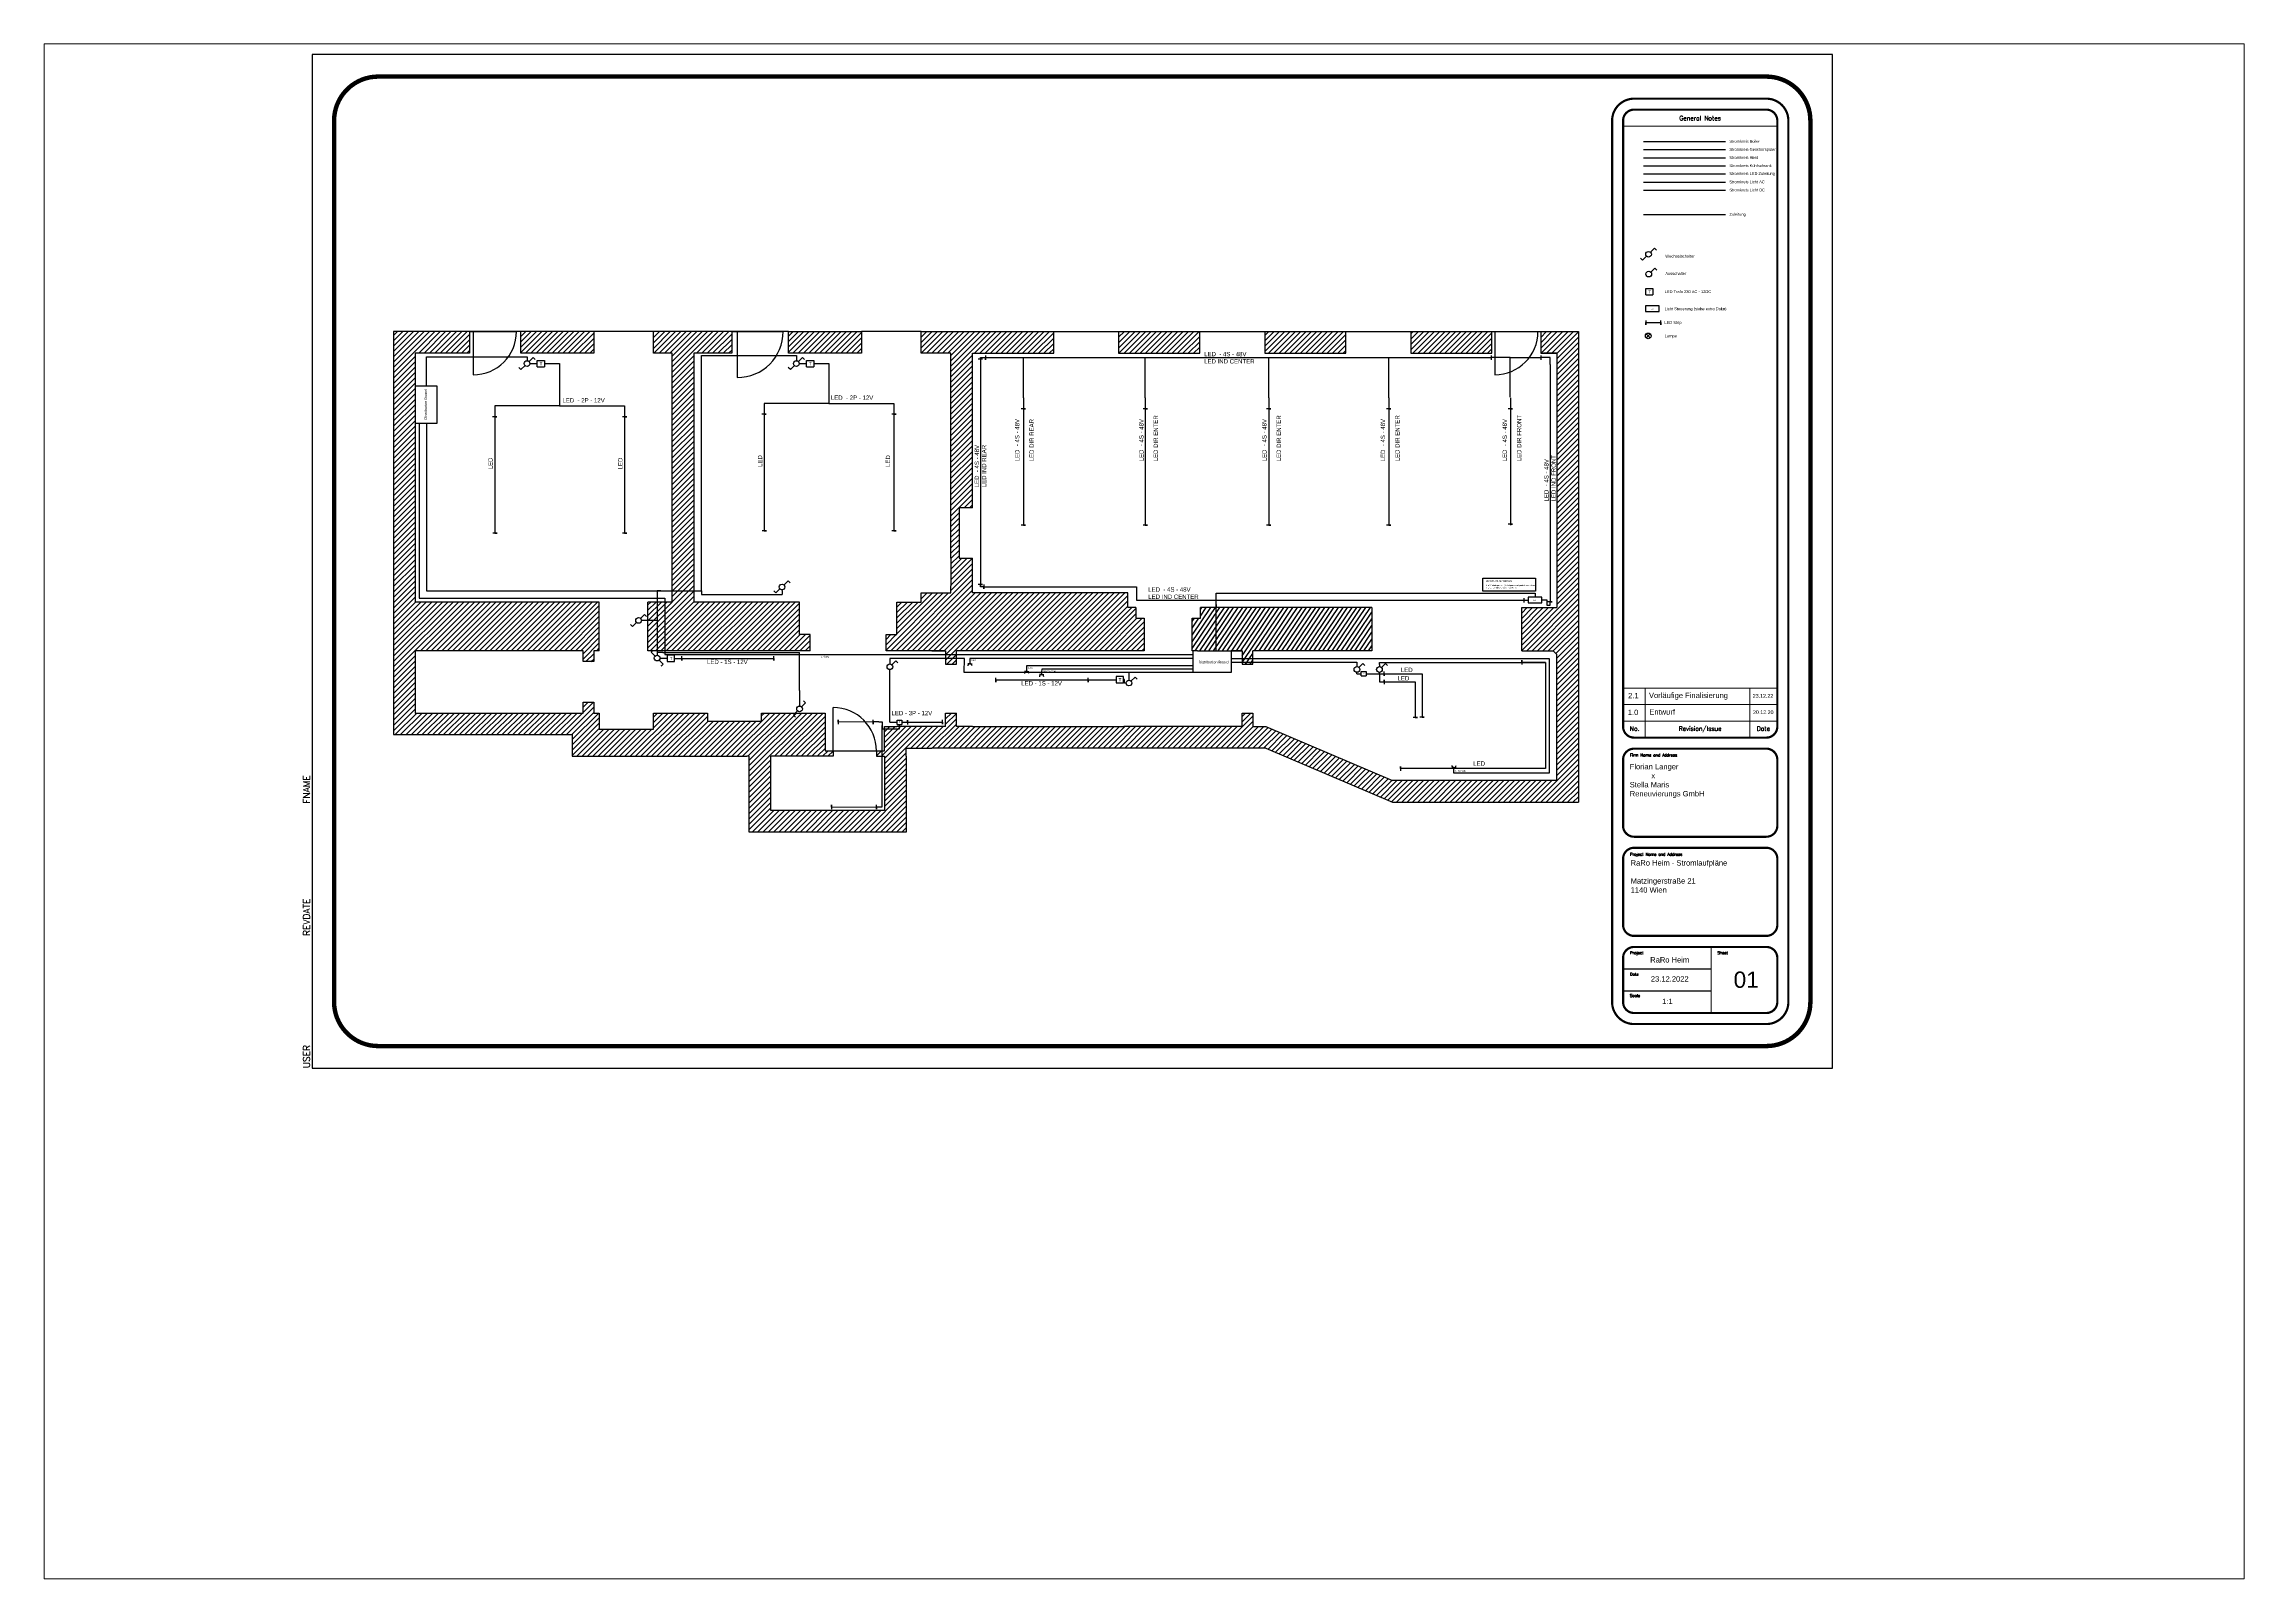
# Paper-space layout 'Layout2' of a CAD drawing. Header units: millimetres. Extents: x -15 to 270, y -3 to 196.
# The model-space entities are those that its viewports show. They can reach past a viewport. Long polylines and large blocks are cut down to what shows.
import ezdxf
from ezdxf.enums import TextEntityAlignment as Align

# ---------------------------------------------------------------- set-up
doc = ezdxf.new("R2010")
doc.units = ezdxf.units.MM
for name, color, linetype in [('Boiler', 130, 'Continuous'), ('Geschirrspüler', 60, 'Continuous'), ('Herd', 210, 'Continuous'), ('Kühlschrank', 150, 'Continuous'), ('Led Hauptraum', 8, 'Continuous'), ('Licht', 94, 'Continuous'), ('Licht geschalten', 106, 'Continuous'), ('Zuleitung', 30, 'Continuous')]:
    doc.layers.add(name, color=color, linetype=linetype)
doc.styles.add('Roman', font='romans')
doc.styles.get("Standard").update_dxf_attribs({"font": 'arial.ttf'})
pattern_1 = [(45, (1238.243, 1703.129), (-4.93914, 4.93914), [])]

msp = doc.modelspace()

# ---------------------------------------------------------------- hatches: boundary and pattern name
at = {"transparency": 33554687}
h = msp.add_hatch(dxfattribs=at)
h.set_pattern_fill('ANSI31', color=256, scale=2.2)
h.set_pattern_definition(pattern_1)
h.paths.add_polyline_path([(286.1, 2328.3), (286.1, 1910.3), (286.1, 1880.3), (286.1, 1870.3), (616.1, 1870.3), (616.1, 1830.3), (938.6, 1830.3), (943.4, 1830.3), (943.4, 1690.3), (1233.4, 1690.3), (1233.4, 1830.3), (1233.4, 1845.3), (1281.1, 1845.3), (1898.1, 1845.3), (2132.1, 1745.3), (2476.1, 1745.3), (2476.1, 2615.3), (2406.1, 2615.3), (2406.1, 2575.3), (2436.1, 2575.3), (2436.1, 2105.3), (2371.1, 2105.3), (2371.1, 2025.3), (2429.1, 2025.3), (2436.1, 2018.3), (2436.1, 1785.3), (2359.1, 1785.3), (2132.1, 1785.3), (1898.1, 1885.3), (1874.1, 1885.3), (1874.1, 1910.3), (1854.1, 1910.3), (1854.1, 1885.3), (1635.4, 1885.3), (1356.1, 1885.3), (1326.1, 1885.3), (1326.1, 1910.3), (1306.1, 1910.3), (1306.1, 1885.3), (1216.1, 1885.3), (1193.4, 1885.3), (1193.4, 1840.3), (1178.4, 1840.3), (1178.4, 1830.3), (1193.4, 1830.3), (1193.4, 1730.3), (983.4, 1730.3), (983.4, 1830.3), (1098.4, 1830.3), (1098.4, 1840.3), (1083.4, 1840.3), (1083.4, 1845.3), (1083.4, 1885.3), (1083.4, 1910.3), (1006.1, 1910.3), (966.1, 1910.3), (966.1, 1895.3), (866.1, 1895.3), (866.1, 1910.3), (766.1, 1910.3), (766.1, 1880.3), (666.1, 1880.3), (666.1, 1910.3), (656.1, 1910.3), (656.1, 1930.3), (636.1, 1930.3), (636.1, 1910.3), (336.1, 1910.3), (326.1, 1910.3), (326.1, 2025.3), (336.1, 2025.3), (636.1, 2025.3), (636.1, 2005.3), (656.1, 2005.3), (656.1, 2025.3), (666.1, 2025.3), (666.1, 2115.3), (326.1, 2115.3), (326.1, 2575.3), (426.1, 2575.3), (426.1, 2615.3), (286.1, 2615.3)])
h = msp.add_hatch(dxfattribs=at)
h.set_pattern_fill('ANSI31', color=256, scale=2.2)
h.set_pattern_definition(pattern_1)
h.paths.add_polyline_path([(1036.1, 2115.3), (841.1, 2115.3), (841.1, 2575.3), (911.1, 2575.3), (911.1, 2615.3), (766.1, 2615.3), (766.1, 2575.3), (801.1, 2575.3), (801.1, 2115.3), (756.1, 2115.3), (756.1, 2110.3), (756.1, 2025.3), (1056.1, 2025.3), (1056.1, 2055.3), (1036.1, 2055.3)])
h.paths.add_polyline_path([(1151.1, 2615.3), (1016.1, 2615.3), (1016.1, 2575.3), (1151.1, 2575.3)])
h.paths.add_polyline_path([(656.1, 2615.3), (521.1, 2615.3), (521.1, 2575.3), (656.1, 2575.3)])
h.paths.add_polyline_path([(1898.1, 1885.3), (1874.1, 1885.3), (1874.1, 1910.3), (1854.1, 1910.3), (1854.1, 1885.3), (1635.4, 1885.3), (1356.1, 1885.3), (1326.1, 1885.3), (1326.1, 1910.3), (1306.1, 1910.3), (1306.1, 1885.3), (1216.1, 1885.3), (1216.1, 1845.3), (1281.1, 1845.3), (1898.1, 1845.3), (2132.1, 1745.3), (2476.1, 1745.3), (2476.1, 2615.3), (2406.1, 2615.3), (2406.1, 2575.3), (2436.1, 2575.3), (2436.1, 2105.3), (2371.1, 2105.3), (2371.1, 2025.3), (2429.1, 2025.3), (2436.1, 2018.3), (2436.1, 1785.3), (2359.1, 1785.3), (2132.1, 1785.3)])
h = msp.add_hatch(dxfattribs=at)
h.set_pattern_fill('ANSI31', color=256, scale=2.2)
h.set_pattern_definition(pattern_1)
h.paths.add_polyline_path([(1356.1, 2132.3), (1356.1, 2196.3), (1331.1, 2196.3), (1331.1, 2289.3), (1356.1, 2289.3), (1356.1, 2575.3), (1506.1, 2575.3), (1506.1, 2615.3), (1261.1, 2615.3), (1261.1, 2575.3), (1316.1, 2575.3), (1316.1, 2196.3), (1316.1, 2145.3), (1316.1, 2132.3), (1261.1, 2132.3), (1261.1, 2115.3), (1216.1, 2115.3), (1216.1, 2055.3), (1196.1, 2055.3), (1196.1, 2025.3), (1306.1, 2025.3), (1306.1, 2000.3), (1326.1, 2000.3), (1326.1, 2025.3), (1356.1, 2025.3), (1673.1, 2025.3), (1673.1, 2085.3), (1658.1, 2085.3), (1658.1, 2105.3), (1643.1, 2105.3), (1643.1, 2132.3), (1623.1, 2132.3)])
h = msp.add_hatch(dxfattribs=at)
h.set_pattern_fill('ANSI31', color=256, scale=2.2)
h.set_pattern_definition([(45, (1238.243, 1703.129), (-4.93914, 4.93914), [])])
h.paths.add_polyline_path([(1626.1, 2615.3), (1626.1, 2575.3), (1776.1, 2575.3), (1776.1, 2615.3)])
h = msp.add_hatch(dxfattribs=at)
h.set_pattern_fill('ANSI31', color=256, scale=2.2)
h.set_pattern_definition(pattern_1)
h.paths.add_polyline_path([(1896.1, 2615.3), (1896.1, 2575.3), (2046.1, 2575.3), (2046.1, 2615.3)])
h.paths.add_polyline_path([(2316.1, 2575.3), (2316.1, 2615.3), (2166.1, 2615.3), (2166.1, 2575.3)])
h = msp.add_hatch(dxfattribs=at)
h.set_pattern_fill('ANSI31', color=256, scale=2.2, angle=11)
h.set_pattern_definition([(56, (1336.045, 2122.208), (-5.79083, 3.90596), [])])
h.paths.add_polyline_path([(2094.1, 2025.3), (2094.1, 2105.3), (1777.1, 2105.3), (1777.1, 2085.3), (1762.1, 2085.3), (1762.1, 2025.3), (1772.1, 2025.3), (1854.1, 2025.3), (1854.1, 2000.3), (1874.1, 2000.3), (1874.1, 2025.3)])

# ---------------------------------------------------------------- linework, layer by layer
for p, q in [((2945.3, 3127.3), (135.3, 3127.3)), ((135.3, 3127.3), (135.3, 1253.9)), ((2945.3, 1253.9), (2945.3, 3127.3)), ((426.1, 2615.3), (286.1, 2615.3)), ((286.1, 2615.3), (286.1, 2328.3)), ((521.1, 2615.3), (426.1, 2615.3)), ((426.1, 2615.3), (426.1, 2575.3)), ((426.1, 2615.3), (433.1, 2615.3)), ((433.1, 2615.3), (433.1, 2535.3)), ((433.1, 2615.3), (513.1, 2615.3)), ((521.1, 2575.3), (521.1, 2615.3)), ((656.1, 2615.3), (521.1, 2615.3)), ((766.1, 2615.3), (656.1, 2615.3)), ((656.1, 2615.3), (656.1, 2575.3)), ((766.1, 2575.3), (766.1, 2615.3)), ((911.1, 2615.3), (766.1, 2615.3)), ((1016.1, 2615.3), (911.1, 2615.3)), ((911.1, 2615.3), (911.1, 2575.3)), ((911.1, 2615.3), (921.1, 2615.3)), ((921.1, 2615.3), (921.1, 2530.3)), ((921.1, 2615.3), (1006.1, 2615.3)), ((1016.1, 2575.3), (1016.1, 2615.3)), ((1016.1, 2615.3), (1151.1, 2615.3)), ((1261.1, 2615.3), (1151.1, 2615.3)), ((1151.1, 2615.3), (1151.1, 2575.3)), ((1261.1, 2615.3), (1506.1, 2615.3)), ((1261.1, 2575.3), (1261.1, 2615.3)), ((1506.1, 2575.3), (1506.1, 2615.3)), ((1506.1, 2615.3), (1626.1, 2615.3)), ((1626.1, 2615.3), (1626.1, 2575.3)), ((1626.1, 2615.3), (1776.1, 2615.3)), ((1776.1, 2575.3), (1776.1, 2615.3)), ((1776.1, 2615.3), (1896.1, 2615.3)), ((1896.1, 2615.3), (1896.1, 2575.3)), ((1896.1, 2615.3), (2046.1, 2615.3)), ((2046.1, 2575.3), (2046.1, 2615.3)), ((2046.1, 2615.3), (2166.1, 2615.3)), ((2166.1, 2615.3), (2166.1, 2575.3)), ((2166.1, 2615.3), (2316.1, 2615.3)), ((2316.1, 2575.3), (2316.1, 2615.3)), ((2316.1, 2615.3), (2406.1, 2615.3)), ((2316.1, 2615.3), (2321.1, 2615.3)), ((2321.1, 2615.3), (2321.1, 2535.3)), ((2321.1, 2615.3), (2401.1, 2615.3)), ((2406.1, 2615.3), (2406.1, 2575.3)), ((2406.1, 2615.3), (2476.1, 2615.3)), ((2476.1, 2615.3), (2476.1, 1745.3)), ((426.1, 2575.3), (326.1, 2575.3)), ((326.1, 2575.3), (326.1, 2115.3)), ((326.1, 2575.3), (326.1, 2515.3)), ((656.1, 2575.3), (521.1, 2575.3)), ((801.1, 2575.3), (766.1, 2575.3)), ((801.1, 2115.3), (801.1, 2575.3)), ((911.1, 2575.3), (841.1, 2575.3)), ((841.1, 2575.3), (841.1, 2115.3)), ((1151.1, 2575.3), (1016.1, 2575.3)), ((1316.1, 2575.3), (1261.1, 2575.3)), ((1316.1, 2196.3), (1316.1, 2575.3)), ((1356.1, 2289.3), (1356.1, 2575.3)), ((1356.1, 2575.3), (1506.1, 2575.3)), ((1626.1, 2575.3), (1776.1, 2575.3)), ((1896.1, 2575.3), (2046.1, 2575.3)), ((2166.1, 2575.3), (2316.1, 2575.3)), ((2406.1, 2575.3), (2436.1, 2575.3)), ((2436.1, 2575.3), (2411.1, 2575.3)), ((2436.1, 2575.3), (2436.1, 2105.3)), ((326.1, 2515.3), (366.1, 2515.3)), ((366.1, 2515.3), (366.1, 2445.3)), ((366.1, 2445.3), (326.1, 2445.3)), ((286.1, 2328.3), (286.1, 1910.3)), ((1356.1, 2289.3), (1331.1, 2289.3)), ((1331.1, 2289.3), (1331.1, 2196.3)), ((1316.1, 2196.3), (1316.1, 2145.3)), ((1331.1, 2196.3), (1356.1, 2196.3)), ((1356.1, 2132.3), (1356.1, 2196.3)), ((666.1, 2115.3), (326.1, 2115.3)), ((666.1, 2025.3), (666.1, 2115.3)), ((756.1, 2110.3), (756.1, 2115.3)), ((801.1, 2115.3), (756.1, 2115.3)), ((1036.1, 2115.3), (841.1, 2115.3)), ((1036.1, 2055.3), (1036.1, 2115.3)), ((1216.1, 2055.3), (1216.1, 2115.3)), ((1216.1, 2115.3), (1261.1, 2115.3)), ((1261.1, 2115.3), (1261.1, 2132.3)), ((1261.1, 2132.3), (1316.1, 2132.3)), ((1316.1, 2132.3), (1316.1, 2145.3)), ((1623.1, 2132.3), (1356.1, 2132.3)), ((1643.1, 2132.3), (1623.1, 2132.3)), ((1643.1, 2105.3), (1643.1, 2132.3)), ((756.1, 2025.3), (756.1, 2110.3)), ((1658.1, 2105.3), (1643.1, 2105.3)), ((1658.1, 2105.3), (1658.1, 2085.3)), ((1658.1, 2085.3), (1673.1, 2085.3)), ((1673.1, 2085.3), (1673.1, 2025.3)), ((1762.1, 2025.3), (1762.1, 2085.3)), ((1762.1, 2085.3), (1777.1, 2085.3)), ((2094.1, 2105.3), (1777.1, 2105.3)), ((1777.1, 2085.3), (1777.1, 2105.3)), ((2094.1, 2105.3), (2094.1, 2025.3)), ((2371.1, 2025.3), (2371.1, 2105.3)), ((2371.1, 2105.3), (2436.1, 2105.3)), ((1056.1, 2055.3), (1036.1, 2055.3)), ((1056.1, 2025.3), (1056.1, 2055.3)), ((1196.1, 2025.3), (1196.1, 2055.3)), ((1196.1, 2055.3), (1216.1, 2055.3)), ((336.1, 2025.3), (326.1, 2025.3)), ((326.1, 2025.3), (326.1, 1910.3)), ((636.1, 2025.3), (336.1, 2025.3)), ((636.1, 2005.3), (636.1, 2025.3)), ((656.1, 2005.3), (636.1, 2005.3)), ((666.1, 2025.3), (656.1, 2025.3)), ((656.1, 2025.3), (656.1, 2005.3)), ((1056.1, 2025.3), (756.1, 2025.3)), ((1306.1, 2025.3), (1196.1, 2025.3)), ((1281.1, 2025.3), (1306.1, 2025.3)), ((1306.1, 2025.3), (1306.1, 2000.3)), ((1306.1, 2000.3), (1326.1, 2000.3)), ((1356.1, 2025.3), (1326.1, 2025.3)), ((1326.1, 2000.3), (1326.1, 2025.3)), ((1673.1, 2025.3), (1356.1, 2025.3)), ((1772.1, 2025.3), (1762.1, 2025.3)), ((1764.1, 1985.3), (1764.1, 2025.3)), ((1772.1, 2025.3), (1854.1, 2025.3)), ((1854.1, 2025.3), (1834.1, 2025.3)), ((1834.1, 2025.3), (1834.1, 1985.3)), ((1854.1, 2025.3), (1854.1, 2000.3)), ((1854.1, 2000.3), (1874.1, 2000.3)), ((2094.1, 2025.3), (1874.1, 2025.3)), ((1874.1, 2000.3), (1874.1, 2025.3)), ((2371.1, 2025.3), (2429.1, 2025.3)), ((2436.1, 2018.3), (2429.1, 2025.3)), ((2436.1, 1785.3), (2436.1, 2018.3)), ((1834.1, 1985.3), (1764.1, 1985.3)), ((636.1, 1910.3), (636.1, 1930.3)), ((636.1, 1930.3), (656.1, 1930.3)), ((656.1, 1930.3), (656.1, 1910.3)), ((1098.4, 1840.3), (1098.4, 1920.3)), ((286.1, 1910.3), (286.1, 1880.3)), ((286.1, 1880.3), (286.1, 1870.3)), ((326.1, 1910.3), (336.1, 1910.3)), ((336.1, 1910.3), (636.1, 1910.3)), ((656.1, 1910.3), (666.1, 1910.3)), ((666.1, 1910.3), (666.1, 1880.3)), ((666.1, 1880.3), (766.1, 1880.3)), ((766.1, 1910.3), (866.1, 1910.3)), ((766.1, 1880.3), (766.1, 1910.3)), ((866.1, 1910.3), (866.1, 1895.3)), ((866.1, 1895.3), (966.1, 1895.3)), ((966.1, 1895.3), (966.1, 1910.3)), ((966.1, 1910.3), (1006.1, 1910.3)), ((1006.1, 1910.3), (1083.4, 1910.3)), ((1083.4, 1910.3), (1083.4, 1885.3)), ((1083.4, 1885.3), (1083.4, 1845.3)), ((1193.4, 1840.3), (1193.4, 1885.3)), ((1193.4, 1885.3), (1216.1, 1885.3)), ((1306.1, 1885.3), (1216.1, 1885.3)), ((1306.1, 1885.3), (1281.1, 1885.3)), ((1306.1, 1885.3), (1306.1, 1910.3)), ((1306.1, 1910.3), (1326.1, 1910.3)), ((1326.1, 1885.3), (1326.1, 1910.3)), ((1356.1, 1885.3), (1326.1, 1885.3)), ((1356.1, 1885.3), (1635.4, 1885.3)), ((1854.1, 1885.3), (1635.4, 1885.3)), ((1854.1, 1885.3), (1854.1, 1910.3)), ((1854.1, 1910.3), (1874.1, 1910.3)), ((1874.1, 1910.3), (1874.1, 1885.3)), ((1874.1, 1885.3), (1898.1, 1885.3)), ((1898.1, 1885.3), (2132.1, 1785.3)), ((286.1, 1870.3), (616.1, 1870.3)), ((616.1, 1870.3), (616.1, 1830.3)), ((616.1, 1830.3), (938.6, 1830.3)), ((943.4, 1830.3), (938.6, 1830.3)), ((943.4, 1690.3), (943.4, 1830.3)), ((983.4, 1730.3), (983.4, 1830.3)), ((1098.4, 1830.3), (983.4, 1830.3)), ((1083.4, 1845.3), (1083.4, 1840.3)), ((1083.4, 1840.3), (1098.4, 1840.3)), ((1098.4, 1840.3), (1098.4, 1830.3)), ((1098.4, 1840.3), (1178.4, 1840.3)), ((1178.4, 1840.3), (1193.4, 1840.3)), ((1178.4, 1840.3), (1178.4, 1830.3)), ((1178.4, 1830.3), (1193.4, 1830.3)), ((1193.4, 1830.3), (1193.4, 1730.3)), ((1233.4, 1830.3), (1233.4, 1845.3)), ((1233.4, 1845.3), (1281.1, 1845.3)), ((1233.4, 1830.3), (1233.4, 1690.3)), ((1898.1, 1845.3), (1281.1, 1845.3)), ((1898.1, 1845.3), (2132.1, 1745.3)), ((2359.1, 1785.3), (2132.1, 1785.3)), ((2436.1, 1785.3), (2359.1, 1785.3)), ((1193.4, 1730.3), (983.4, 1730.3)), ((2132.1, 1745.3), (2476.1, 1745.3)), ((1233.4, 1690.3), (943.4, 1690.3)), ((135.3, 1253.9), (2945.3, 1253.9))]:
    msp.add_line(p, q)
for points, const_width in [([(257.5, 1294.7), (2823.2, 1294.7, 0.414214), (2904.6, 1376.1), (2904.6, 3005.1, 0.414214), (2823.2, 3086.6), (257.5, 3086.6, 0.414214), (176, 3005.1), (176, 1376.1, 0.414214)], 8.14), ([(2578.8, 1335.4), (2823.2, 1335.4, 0.414214), (2863.9, 1376.1), (2863.9, 3005.1, 0.414214), (2823.2, 3045.8), (2578.8, 3045.8, 0.414214), (2538.1, 3005.1), (2538.1, 1376.1, 0.414214)], 4.07), ([(2578.8, 1864.8), (2823.2, 1864.8, 0.414214), (2843.5, 1885.2), (2843.5, 3005.1, 0.414214), (2823.2, 3025.5), (2578.8, 3025.5, 0.414214), (2558.4, 3005.1), (2558.4, 1885.2, 0.414214)], 4.07), ([(2578.8, 1681.6), (2823.2, 1681.6, 0.414214), (2843.5, 1701.9), (2843.5, 1824.1, 0.414214), (2823.2, 1844.4), (2578.8, 1844.4, 0.414214), (2558.4, 1824.1), (2558.4, 1701.9, 0.414214)], 4.07), ([(2578.8, 1498.3), (2823.2, 1498.3, 0.414214), (2843.5, 1518.7), (2843.5, 1640.8, 0.414214), (2823.2, 1661.2), (2578.8, 1661.2, 0.414214), (2558.4, 1640.8), (2558.4, 1518.7, 0.414214)], 4.07), ([(2578.8, 1355.8), (2823.2, 1355.8, 0.414214), (2843.5, 1376.1), (2843.5, 1457.6, 0.414214), (2823.2, 1477.9), (2578.8, 1477.9, 0.414214), (2558.4, 1457.6), (2558.4, 1376.1, 0.414214)], 4.07)]:
    msp.add_lwpolyline(points, format="xyb", close=True, dxfattribs=dict(const_width=const_width))
at = {"const_width": 2.04}
for points in [[(2558.4, 2994.9), (2843.5, 2994.9)], [(2558.4, 1956.4), (2843.5, 1956.4)], [(2599.2, 1864.8), (2599.2, 1956.4)], [(2792.6, 1864.8), (2792.6, 1956.4)], [(2558.4, 1925.9), (2843.5, 1925.9)], [(2558.4, 1895.4), (2843.5, 1895.4)], [(2721.3, 1355.8), (2721.3, 1477.9)], [(2558.4, 1437.2), (2721.3, 1437.2)], [(2558.4, 1396.5), (2721.3, 1396.5)]]:
    msp.add_lwpolyline(points, dxfattribs=at)
for centre, radius, start, end in [((433.1, 2615.3), 80, 270, 0), ((921.1, 2615.3), 85, 270, 0), ((2321.1, 2615.3), 80, 270, 0), ((1098.4, 1840.3), 80, 0, 90)]:
    msp.add_arc(centre, radius, start, end)
at = {"layer": 'Boiler'}
for p, q in [((2596.3, 2966.6), (2747.5, 2966.6)), ((1764.1, 1997.3), (1455.9, 1997.3)), ((1455.9, 1997.3), (1455.9, 1992.3)), ((1455.9, 1987.3), (1451.9, 1987.3)), ((1455.9, 1992.3), (1455.9, 1987.3)), ((1455.9, 1987.3), (1459.9, 1987.3))]:
    msp.add_line(p, q, dxfattribs=at)
msp.add_arc((1455.9, 1983.3), 4, 0, 180, dxfattribs=at)
at = {"layer": 'Geschirrspüler'}
for p, q in [((2596.3, 2951.6), (2747.5, 2951.6)), ((1483.7, 1981.3), (1479.7, 1981.3)), ((1483.8, 1991.3), (1483.7, 1986.3)), ((1483.7, 1986.3), (1483.7, 1981.3)), ((1483.7, 1981.3), (1487.7, 1981.3)), ((1764.1, 1991.3), (1483.8, 1991.3))]:
    msp.add_line(p, q, dxfattribs=at)
msp.add_arc((1483.7, 1977.3), 4, 0, 180, dxfattribs=at)
at = {"layer": 'Herd'}
for p, q in [((2596.3, 2936.6), (2747.5, 2936.6)), ((1351.3, 2001.3), (1347.3, 2001.3)), ((1764.1, 2011.3), (1351.3, 2011.3)), ((1351.3, 2011.3), (1351.3, 2006.3)), ((1351.3, 2006.3), (1351.3, 2001.3)), ((1351.3, 2001.3), (1355.3, 2001.3))]:
    msp.add_line(p, q, dxfattribs=at)
msp.add_arc((1351.3, 1997.3), 4, 0, 180, dxfattribs=at)
at = {"layer": 'Kühlschrank'}
for p, q in [((2596.3, 2921.6), (2747.5, 2921.6)), ((1834.1, 2011.3), (2422.1, 2011.3)), ((2422.1, 2011.3), (2422.1, 1799.3)), ((2245.7, 1809.3), (2241.7, 1809.3)), ((2245.7, 1804.3), (2245.7, 1809.3)), ((2245.7, 1809.3), (2249.7, 1809.3)), ((2245.7, 1799.3), (2245.7, 1804.3)), ((2422.1, 1799.3), (2245.7, 1799.3))]:
    msp.add_line(p, q, dxfattribs=at)
msp.add_arc((2245.7, 1813.3), 4, 180, 0, dxfattribs=at)
at = {"layer": 'Led Hauptraum'}
for p, q in [((2596.3, 2907.1), (2747.5, 2907.1)), ((1370.7, 2565), (1370.7, 2567.1)), ((1370.7, 2567.1), (1380, 2567.1)), ((1675.2, 2492.8), (1675.2, 2567.1)), ((1903.6, 2492.8), (1903.6, 2567.1)), ((2125.2, 2492.8), (2125.2, 2567.1)), ((2350, 2494.3), (2350, 2567.1)), ((2350, 2567.1), (2407.1, 2567.1)), ((2375.8, 2118.7), (2383.1, 2118.7))]:
    msp.add_line(p, q, dxfattribs=at)
for points in [[(1450.2, 2492.8), (1450.2, 2567.1)], [(2350, 2567.1), (2315.5, 2567.1)], [(1377.1, 2143.6), (1370.7, 2143.6), (1370.7, 2148)], [(2408.1, 2119.2), (2417.4, 2119.2), (2417.4, 2109.7), (2423.5, 2109.7), (2423.5, 2115.7)]]:
    msp.add_lwpolyline(points, dxfattribs=at)
msp.add_lwpolyline([(2298.9, 2159.8), (2396.7, 2159.8), (2396.7, 2135.7), (2298.9, 2135.7)], close=True, dxfattribs=at)
at = {"layer": 'Licht'}
for p, q in [((2596.3, 2891.6), (2747.5, 2891.6)), ((2609.2, 2761.8), (2616.6, 2769.3)), ((2616.6, 2769.3), (2620.3, 2765.6)), ((2594.3, 2747), (2590.6, 2750.7)), ((2601.8, 2754.4), (2594.3, 2747)), ((2609.5, 2725.3), (2617, 2732.7)), ((2617, 2732.7), (2620.7, 2729)), ((2604.8, 2607.3), (2601, 2611)), ((347.1, 2515.3), (347.1, 2568.3)), ((347.1, 2568.3), (347.1, 2568.3)), ((347.1, 2568.3), (514.1, 2568.3)), ((514.1, 2568.3), (521.1, 2568.3)), ((521.1, 2568.3), (532.6, 2568.3)), ((532.6, 2568.3), (532.6, 2561.3)), ((536.3, 2559.8), (543.7, 2567.2)), ((543.7, 2567.2), (547.4, 2563.5)), ((855.1, 2568.3), (855.1, 2570.8)), ((855.1, 2570.8), (1023.1, 2570.8)), ((855.1, 2136.3), (855.1, 2568.3)), ((1023.1, 2570.8), (1030.4, 2570.8)), ((1030.4, 2570.8), (1030.4, 2565.8)), ((1030.4, 2568.3), (1030.4, 2561.3)), ((1034.1, 2559.8), (1041.5, 2567.2)), ((1041.5, 2567.2), (1045.2, 2563.5)), ((521.4, 2544.9), (517.7, 2548.6)), ((528.9, 2552.4), (521.4, 2544.9)), ((537.8, 2556.1), (551.3, 2556.1)), ((1019.3, 2544.9), (1015.5, 2548.6)), ((1026.7, 2552.4), (1019.3, 2544.9)), ((1035.6, 2556.1), (1049.1, 2556.1)), ((347.1, 2445.3), (347.1, 2136.3)), ((347.1, 2136.3), (855.1, 2136.3)), ((756.1, 2136.3), (763.1, 2136.3)), ((780.1, 2136.3), (773.1, 2136.3)), ((773.1, 2136.3), (773.1, 2081.3)), ((855.1, 2136.3), (855.1, 2129.3)), ((855.1, 2129.3), (1003.9, 2129.3)), ((992.7, 2132.1), (989, 2135.8)), ((1000.1, 2139.5), (992.7, 2132.1)), ((1003.9, 2136.5), (1003.9, 2138)), ((1003.9, 2136.5), (1003.9, 2129.3)), ((1007.6, 2146.9), (1015, 2154.3)), ((1015, 2154.3), (1018.7, 2150.6)), ((1806.1, 2105.3), (1806.2, 2131.7)), ((727.7, 2070.2), (724, 2073.9)), ((735.1, 2077.6), (727.7, 2070.2)), ((742.5, 2085), (750, 2092.5)), ((748.4, 2081.3), (744.1, 2081.3)), ((773.1, 2081.3), (748.4, 2081.3)), ((750, 2092.5), (753.7, 2088.7)), ((773.1, 2081.3), (773.1, 2017.1)), ((1806.1, 2025.3), (1806.1, 2111.1)), ((1806.1, 2111.1), (1806.1, 2105.3)), ((773.1, 2046.1), (773.1, 2021.4)), ((762, 2023), (765.7, 2026.7)), ((769.4, 2015.5), (762, 2023)), ((773.1, 2021.4), (773.1, 2017.1)), ((776.8, 2008.1), (784.3, 2000.7)), ((784.3, 2000.7), (780.5, 1997)), ((1340.9, 2011.3), (1203.2, 2011.3)), ((1203.2, 2011.3), (1203.2, 2000.9)), ((1206.9, 1999.4), (1214.4, 2006.8)), ((1214.4, 2006.8), (1218.1, 2003.1)), ((1340.7, 1985.2), (1340.9, 2011.3)), ((1799.1, 2025.3), (1806.1, 2025.3)), ((1834.1, 2004.3), (2066.5, 2004.3)), ((2066.5, 2004.3), (2066.5, 1996.1)), ((2070.2, 1994.6), (2077.6, 2002)), ((2077.6, 2002), (2081.4, 1998.3)), ((1036.3, 1952.1), (1036.3, 1927.4)), ((1203.2, 1893.3), (1203.2, 1990.4)), ((1351.3, 1985.2), (1340.7, 1985.2)), ((1645.2, 1985.2), (1351.3, 1985.2)), ((1674.2, 1985.2), (1645.2, 1985.2)), ((1645.2, 1985.2), (1645.2, 1985.2)), ((1645.2, 1985.2), (1645.2, 1975)), ((1645.2, 1975), (1645.2, 1970.9)), ((1648.9, 1969.4), (1656.4, 1976.8)), ((1656.4, 1976.8), (1660.1, 1973.1)), ((1764.1, 1985.3), (1674.2, 1985.2)), ((2066.5, 1982.7), (2066.5, 1985.6)), ((2066.5, 1982.7), (2074.6, 1982.7)), ((1032.6, 1914.1), (1025.1, 1906.6)), ((1036.3, 1927.4), (1036.3, 1923)), ((1040, 1921.5), (1047.4, 1928.9)), ((1047.4, 1928.9), (1043.7, 1932.6)), ((1025.1, 1906.6), (1028.8, 1902.9)), ((1203.2, 1893.3), (1208.4, 1893.3)), ((1208.4, 1893.3), (1216.5, 1893.3))]:
    msp.add_line(p, q, dxfattribs=at)
for points in [[(2608.5, 2611), (2601, 2603.6)], [(2601, 2611), (2604.8, 2607.3), (2608.5, 2603.6)], [(1806.2, 2131.7), (2383.1, 2131.7), (2395.8, 2131.7), (2395.8, 2124.2)], [(783.7, 2022.2), (773.1, 2022.2)], [(778.4, 2011.8), (783.7, 2011.8)], [(783.7, 2022.2), (1036.3, 2022.2)], [(783.7, 2011.8), (791.8, 2011.9)], [(1036.3, 1952.1), (1036.3, 2022.2)], [(1640, 1965.7), (1637.1, 1965.7), (1637.1, 1972.2), (1634.8, 1972.2)]]:
    msp.add_lwpolyline(points, dxfattribs=at)
for centre in [(2605.5, 2758.1), (2605.8, 2721.6), (2604.8, 2607.3), (532.6, 2556.1), (1030.4, 2556.1), (1003.9, 2143.2), (738.8, 2081.3), (773.1, 2011.8), (1203.2, 1995.7), (2066.5, 1990.9), (1645.2, 1965.7), (1036.3, 1917.8)]:
    msp.add_circle(centre, 5.25, dxfattribs=at)
at = {"layer": 'Licht geschalten'}
for p, q in [((2596.3, 2876.6), (2747.5, 2876.6)), ((2600.2, 2694.9), (2613.7, 2695)), ((2600.2, 2688.9), (2600.2, 2694.9)), ((2600.2, 2682.9), (2600.2, 2688.9)), ((2613.7, 2695), (2613.7, 2683)), ((2600.2, 2682.9), (2613.7, 2683)), ((551.3, 2562), (564.8, 2562.1)), ((551.3, 2556), (551.3, 2562)), ((564.8, 2562.1), (564.8, 2550.1)), ((1049.1, 2562), (1062.6, 2562.1)), ((1049.1, 2556), (1049.1, 2562)), ((1062.6, 2562.1), (1062.6, 2550.1)), ((1366.7, 2565), (1374.7, 2565)), ((1370.7, 2565), (1370.7, 2355.4)), ((1380, 2571.1), (1380, 2563.1)), ((1380, 2563.1), (1380, 2567.1)), ((1380, 2567.1), (1816.8, 2567.1)), ((1816.8, 2567.1), (2315.5, 2567.1)), ((2315.5, 2563.1), (2315.5, 2571.1)), ((2407.1, 2563.3), (2407.1, 2571.3)), ((2423.5, 2567.3), (2407.1, 2567.3)), ((2423.5, 2554.5), (2423.5, 2567.3)), ((551.3, 2550), (551.3, 2556)), ((551.3, 2550), (564.8, 2550.1)), ((564.8, 2556.1), (592.7, 2556.1)), ((592.7, 2556.1), (592.9, 2477.9)), ((1049.1, 2550), (1049.1, 2556)), ((1049.1, 2550), (1062.6, 2550.1)), ((1062.6, 2556.1), (1090.5, 2556.1)), ((1090.5, 2556.1), (1090.7, 2482.4)), ((2423.5, 2554.5), (2423.5, 2329.3)), ((1090.7, 2482.4), (970.7, 2482.4)), ((970.7, 2482.4), (970.7, 2482.4)), ((970.7, 2482.4), (971.1, 2247.2)), ((970.7, 2482.4), (970.7, 2462.4)), ((1090.7, 2482.4), (1210.7, 2482.4)), ((1210.7, 2482.4), (1210.7, 2247.2)), ((1210.7, 2482.4), (1210.7, 2462.4)), ((1450.2, 2492.8), (1450.2, 2257.7)), ((1450.2, 2492.8), (1450.2, 2472.8)), ((1675.2, 2492.8), (1675.2, 2257.7)), ((1675.2, 2492.8), (1675.2, 2472.8)), ((1903.6, 2492.8), (1903.6, 2257.7)), ((1903.6, 2492.8), (1903.6, 2472.8)), ((2125.2, 2492.8), (2125.2, 2257.7)), ((2125.2, 2492.8), (2125.2, 2472.8)), ((2350.2, 2492.8), (2350.2, 2257.7)), ((2350.2, 2492.8), (2350.2, 2472.8)), ((476.9, 2457.9), (468.9, 2457.9)), ((592.9, 2477.9), (472.9, 2477.9)), ((472.9, 2477.9), (472.9, 2477.9)), ((472.9, 2477.9), (473.3, 2242.7)), ((472.9, 2477.9), (472.9, 2457.9)), ((472.9, 2457.9), (476.9, 2457.9)), ((592.9, 2477.9), (712.9, 2477.9)), ((716.9, 2457.9), (708.9, 2457.9)), ((712.9, 2477.9), (712.9, 2242.7)), ((712.9, 2477.9), (712.9, 2457.9)), ((712.9, 2457.9), (716.9, 2457.9)), ((974.7, 2462.4), (966.7, 2462.4)), ((970.7, 2462.4), (974.7, 2462.4)), ((1214.7, 2462.4), (1206.7, 2462.4)), ((1210.7, 2462.4), (1214.7, 2462.4)), ((1454.2, 2472.8), (1446.2, 2472.8)), ((1450.2, 2472.8), (1454.2, 2472.8)), ((1679.2, 2472.8), (1671.2, 2472.8)), ((1675.2, 2472.8), (1679.2, 2472.8)), ((1907.6, 2472.8), (1899.6, 2472.8)), ((1903.6, 2472.8), (1907.6, 2472.8)), ((2129.2, 2472.8), (2121.2, 2472.8)), ((2125.2, 2472.8), (2129.2, 2472.8)), ((2354.2, 2472.8), (2346.2, 2472.8)), ((2350.2, 2472.8), (2354.2, 2472.8)), ((1370.7, 2381.6), (1370.7, 2148)), ((2423.5, 2349.3), (2423.5, 2115.7)), ((477.3, 2242.7), (469.3, 2242.7)), ((473.3, 2242.7), (477.3, 2242.7)), ((716.9, 2242.7), (708.9, 2242.7)), ((712.9, 2242.7), (716.9, 2242.7)), ((975.1, 2247.2), (967.1, 2247.2)), ((971.1, 2247.2), (975.1, 2247.2)), ((1214.7, 2247.2), (1206.7, 2247.2)), ((1210.7, 2247.2), (1214.7, 2247.2)), ((1454.2, 2257.7), (1446.2, 2257.7)), ((1450.2, 2257.7), (1454.2, 2257.7)), ((1679.2, 2257.7), (1671.2, 2257.7)), ((1675.2, 2257.7), (1679.2, 2257.7)), ((1907.6, 2257.7), (1899.6, 2257.7)), ((1903.6, 2257.7), (1907.6, 2257.7)), ((2129.2, 2257.7), (2121.2, 2257.7)), ((2125.2, 2257.7), (2129.2, 2257.7)), ((2354.2, 2259.3), (2346.2, 2259.3)), ((2350.2, 2259.3), (2354.2, 2259.3)), ((1374.7, 2148), (1366.7, 2148)), ((1370.7, 2148), (1374.7, 2148)), ((1377.1, 2147.6), (1377.1, 2139.6)), ((1377.1, 2139.6), (1377.1, 2143.6)), ((1377.1, 2143.6), (1659.1, 2143.4)), ((1659.1, 2143.4), (1659.1, 2118.7)), ((1659.1, 2118.7), (2375.8, 2118.7)), ((2375.8, 2114.7), (2375.8, 2122.7)), ((2427.5, 2115.7), (2419.5, 2115.7)), ((2423.5, 2115.7), (2427.5, 2115.7)), ((778.4, 1997.3), (778.4, 1997.3)), ((805.3, 2011.3), (814.1, 2011.3)), ((814.1, 2011.3), (818.5, 2011.3)), ((818.5, 2007.3), (818.5, 2015.3)), ((818.5, 2011.3), (988.8, 2011.3)), ((818.5, 2011.3), (818.5, 2007.3)), ((988.8, 2007.3), (988.8, 2015.3)), ((988.8, 2011.3), (988.8, 2007.3)), ((2108.1, 2003.7), (2415.1, 2003.7)), ((2108.1, 2000.1), (2108.1, 2003.7)), ((2108.1, 2000.1), (2108.1, 1996)), ((2111.8, 1994.4), (2119.2, 2001.8)), ((2119.2, 2001.8), (2122.9, 1998.1)), ((2371.1, 2003.7), (2371.1, 2007.7)), ((2371.1, 2007.7), (2371.1, 1999.7)), ((2415.1, 2003.7), (2371.1, 2003.7)), ((2415.1, 2003.7), (2415.1, 1807.7)), ((1399.3, 1967.5), (1399.3, 1975.5)), ((1399.3, 1971.5), (1569.6, 1971.5)), ((1399.3, 1971.5), (1399.3, 1967.5)), ((1569.6, 1967.5), (1569.6, 1975.5)), ((1569.6, 1971.5), (1569.6, 1967.5)), ((2074.6, 1982.7), (2074.6, 1986.7)), ((2074.6, 1986.7), (2083.6, 1986.7)), ((2074.6, 1978.7), (2074.6, 1982.7)), ((2074.6, 1978.7), (2083.6, 1978.7)), ((2083.6, 1986.7), (2083.6, 1978.7)), ((2083.6, 1982.7), (2093.4, 1982.7)), ((2093.4, 1982.7), (2108.1, 1982.7)), ((2108.1, 1982.7), (2108.1, 1985.5)), ((2108.1, 1982.7), (2186.8, 1982.7)), ((2108.1, 1982.7), (2117.1, 1982.7)), ((2108.1, 1982.7), (2108.1, 1967.9)), ((2108.1, 1967.9), (2174.2, 1967.9)), ((2108.1, 1967.9), (2117.1, 1967.9)), ((2117.1, 1978.7), (2117.1, 1986.7)), ((2117.1, 1982.7), (2117.1, 1978.7)), ((2117.1, 1967.9), (2117.1, 1971.9)), ((2117.1, 1971.9), (2117.1, 1963.9)), ((2174.2, 1967.9), (2174.2, 1902.2)), ((2186.8, 1982.7), (2186.8, 1902.3)), ((1107.9, 1893.5), (1107.9, 1897.5)), ((1107.9, 1897.5), (1107.9, 1893.5)), ((1173, 1893.8), (1107.9, 1893.5)), ((1107.9, 1893.5), (1107.9, 1889.5)), ((1172.4, 1893.8), (1172.3, 1897.8)), ((1182.8, 1893.8), (1172.4, 1893.8)), ((1172.4, 1893.8), (1172.4, 1889.8)), ((1172.4, 1889.8), (1172.4, 1893.8)), ((1182.8, 1893.8), (1173, 1893.8)), ((1216.5, 1893.3), (1216.5, 1897.3)), ((1216.5, 1897.3), (1225.5, 1897.3)), ((1216.5, 1889.3), (1216.5, 1893.3)), ((1216.5, 1889.3), (1225.5, 1889.3)), ((1225.5, 1897.3), (1225.5, 1889.3)), ((1225.5, 1893.3), (1235.3, 1893.3)), ((1225.5, 1893.3), (1235.9, 1893.3)), ((1235.3, 1893.3), (1300.3, 1893.6)), ((1235.9, 1893.3), (1235.9, 1897.3)), ((1235.9, 1897.3), (1235.9, 1893.3)), ((1235.9, 1893.3), (1235.9, 1889.3)), ((1300.3, 1893.6), (1300.3, 1897.6)), ((1300.3, 1893.6), (1300.4, 1889.6)), ((1300.4, 1889.6), (1300.3, 1893.6)), ((2178.2, 1902.2), (2170.2, 1902.2)), ((2174.2, 1902.2), (2178.2, 1902.2)), ((2190.8, 1902.3), (2182.8, 1902.3)), ((2186.8, 1902.3), (2190.8, 1902.3)), ((2147.1, 1807.7), (2147.1, 1811.7)), ((2147.1, 1811.7), (2147.1, 1803.7)), ((2415.1, 1807.7), (2147.1, 1807.7)), ((1095.6, 1736.5), (1095.6, 1740.5)), ((1095.6, 1740.5), (1095.6, 1736.5)), ((1095.6, 1736.5), (1178.6, 1736.8)), ((1095.6, 1736.5), (1095.6, 1732.5)), ((1178.6, 1736.8), (1178.5, 1740.8)), ((1178.6, 1736.8), (1178.6, 1732.8)), ((1178.6, 1732.8), (1178.6, 1736.8))]:
    msp.add_line(p, q, dxfattribs=at)
for points in [[(2600.2, 2652.6), (2625.2, 2652.6), (2625.1, 2662.6), (2600.1, 2662.6), (2600.1, 2652.5)], [(2383.2, 2114.1), (2408.2, 2114.1), (2408.1, 2124.2), (2383.1, 2124.2), (2383.1, 2114)], [(791.8, 2005.2), (805.3, 2005.3), (805.3, 2017.3), (791.8, 2017.2), (791.8, 2011.2)], [(1621.3, 1965.9), (1634.8, 1966), (1634.8, 1978), (1621.3, 1977.9), (1621.3, 1971.9)]]:
    msp.add_lwpolyline(points, close=True, dxfattribs=at)
for points in [[(2600.6, 2635.9), (2600.6, 2627.9), (2600.6, 2631.9), (2628.4, 2631.9), (2628.4, 2627.9), (2628.4, 2635.9)], [(1569.6, 1971.5), (1621.3, 1971.9)], [(1178.6, 1736.8), (1189.3, 1736.8), (1189.3, 1886.9)], [(1182.8, 1893.8), (1189.3, 1893.8), (1189.3, 1881.1), (1221, 1881.1), (1221, 1889.3)]]:
    msp.add_lwpolyline(points, dxfattribs=at)
msp.add_circle((2108.1, 1990.7), 5.25, dxfattribs=at)
at = {"layer": 'Zuleitung'}
for p, q in [((2596.3, 2831.6), (2747.5, 2831.6)), ((333.1, 2445.3), (333.1, 2122.3)), ((333.1, 2122.3), (787.1, 2122.3)), ((787.1, 2122.3), (787.1, 2025.3)), ((787.1, 2025.3), (787.1, 2018.3)), ((787.1, 2018.3), (1764.1, 2018.3))]:
    msp.add_line(p, q, dxfattribs=at)

# ---------------------------------------------------------------- texts
at = {"style": 'Roman'}
for s, height, p in [('General Notes', 8.145, (2700.8, 3009.8)), ('No.', 8.14, (2579.9, 1881.4)), ('Revision/Issue', 8.145, (2700.8, 1881.4)), ('Date', 8.14, (2817.8, 1881.4))]:
    msp.add_text(s, height=height, dxfattribs=at).set_placement(p, align=Align.MIDDLE_CENTER)
for s, height, p in [('Firm Name and Address', 5.294, (2571.1, 1829.9)), ('Project Name and Address', 5.294, (2571.1, 1646.6)), ('Project', 5.29, (2571.1, 1464.5)), ('Sheet', 5.29, (2732.7, 1464.5)), ('Date', 5.29, (2571.1, 1424.9)), ('Scale', 5.29, (2571.1, 1385.3))]:
    msp.add_text(s, height=height, dxfattribs=at).set_placement(p)
at = {"insert": (342.9, 2452.6), "char_height": 5, "attachment_point": 1, "rotation": 90}
msp.add_mtext_dynamic_manual_height_columns('Distribution Board', width=58.328, gutter_width=12.5, heights=[0], dxfattribs=at)
at = {"insert": (1773.8, 2006.8), "char_height": 5, "attachment_point": 1}
msp.add_mtext_dynamic_manual_height_columns('Distribution Board', width=58.328, gutter_width=12.5, heights=[0], dxfattribs=at)
at = {"color": 0, "style": 'Roman', "flags": 8}
for tag, p in [('FNAME', (131.3, 1742.6)), ('REVDATE', (131.3, 1498.3)), ('USER', (131.3, 1253.9))]:
    msp.add_attdef(tag, p, '', height=12.2, rotation=90, dxfattribs=at)
at = {"layer": 'Boiler', "attachment_point": 1}
for s, width, insert, char_height in [('Stromkreis Boiler', 66.383, (2754.9, 2969.6), 5.294), ('Boiler', 10.729, (1458.2, 1994.9), 2.5)]:
    msp.add_mtext_dynamic_manual_height_columns(s, width=width, gutter_width=12.5, heights=[0], dxfattribs=dict(at, insert=insert, char_height=char_height))
at = {"layer": 'Geschirrspüler', "attachment_point": 1}
for s, width, insert, char_height in [('Stromkreis Geschirrspüler', 98.558, (2754.9, 2954.6), 5.294), ('Geschirrspüler', 17.137, (1486.9, 1989.1), 2.5)]:
    msp.add_mtext_dynamic_manual_height_columns(s, width=width, gutter_width=12.5, heights=[0], dxfattribs=dict(at, insert=insert, char_height=char_height))
at = {"layer": 'Herd', "attachment_point": 1}
for s, width, insert, char_height in [('Stromkreis Herd', 66.383, (2754.9, 2939.6), 5.294), ('Herd', 18.815, (1353.7, 2009.5), 2.5)]:
    msp.add_mtext_dynamic_manual_height_columns(s, width=width, gutter_width=12.5, heights=[0], dxfattribs=dict(at, insert=insert, char_height=char_height))
at = {"layer": 'Kühlschrank', "attachment_point": 1}
for s, width, insert, char_height in [('Stromkreis Kühlschrank', 88.216, (2754.9, 2924.6), 5.294), ('Kühlschrank', 35.365, (2248.1, 1804.6), 2.5)]:
    msp.add_mtext_dynamic_manual_height_columns(s, width=width, gutter_width=12.5, heights=[0], dxfattribs=dict(at, insert=insert, char_height=char_height))
at = {"layer": 'Led Hauptraum', "attachment_point": 1}
for s, width, insert, char_height in [('Stromkreis LED Zuleitung', 114.875, (2754.9, 2910), 5.294), ('{\\fArial|b1|i0|c0|p34;LED Beleuchtung Hauptraum\\P}\\PAlle 9 Schaltgruppen (dunkelgrün) sind parallel geschalten, \\Pin grau nur Kabelverläufe angedeutet', 147.604, (2304.7, 2155.8), 2.5), ('1.0', 156.778, (2567.2, 1916.5), 10), ('2.1', 156.778, (2567.7, 1947.4), 10), ('Vorläufige Finalisierung', 156.778, (2606.3, 1947.9), 10), ('Entwurf', 156.778, (2606.9, 1917.3), 10), ('23.12.22', 156.778, (2798.1, 1945.5), 7), ('20.12.20', 156.778, (2798.4, 1915.2), 7), ('Florian Langer\\P^Ix\\PStella Maris \\PReneuvierungs GmbH', 250.746, (2570.7, 1816.2), 10), ('RaRo Heim - Stromlaufpläne\\P\\PMatzingerstraße 21\\P1140 Wien', 250.746, (2572.4, 1638.3), 10), ('RaRo Heim', 156.778, (2608.5, 1459.1), 10), ('23.12.2022', 156.778, (2609.7, 1423.8), 10), ('01', 100.403, (2762.7, 1432.4), 30), ('1:1^I', 156.778, (2630.7, 1382.3), 10)]:
    msp.add_mtext_dynamic_manual_height_columns(s, width=width, gutter_width=12.5, heights=[0], dxfattribs=dict(at, insert=insert, char_height=char_height))
at = {"layer": 'Licht', "attachment_point": 1}
for s, width, insert, char_height in [('Stromkreis Licht AC', 66.383, (2754.9, 2894.6), 5.294), ('Wechselschalter', 66.383, (2636.4, 2757.3), 5.294), ('Ausschalter', 66.383, (2636.6, 2725.2), 5.294), ('Lampe', 127.309, (2635.3, 2609.9), 5.29)]:
    msp.add_mtext_dynamic_manual_height_columns(s, width=width, gutter_width=12.5, heights=[0], dxfattribs=dict(at, insert=insert, char_height=char_height))
at = {"layer": 'Licht geschalten', "attachment_point": 1}
for s, width, heights, insert, char_height in [('Stromkreis Licht DC', 66.383, [0], (2754.9, 2879.6), 5.294), ('T', 2.5, [3.55], (2604.9, 2691.7), 6), ('LED Trafo 230 AC - 12DC', 113.24, [0], (2635.3, 2691.7), 5.294), ('\\P^ILC', 25, [0], (2600.1, 2662.6), 2.5), ('Licht Steuerung (siehe extra Doku)', 127.309, [0], (2635.2, 2660.1), 5.294), ('LED Strip', 127.309, [0], (2634.9, 2634.6), 5.29), ('\\PLED  - 4S - 48V\\PLED IND CENTER', 136.14, [0], (1784.1, 2591), 8), ('T', 2.5, [3.55], (555.9, 2558.9), 6), ('T', 2.5, [3.55], (1053.8, 2558.9), 6), ('\\PLED  - 2P - 12V', 136.14, [0], (598, 2505.6), 8), ('\\PLED  - 2P - 12V', 136.14, [0], (1094.3, 2510.5), 8), ('\\PLED  - 4S - 48V\\PLED IND CENTER', 136.14, [0], (1680.8, 2155.9), 8), ('\\P^ILC', 25, [0], (2383.1, 2124.2), 2.5), ('T', 2.5, [3.55], (796.5, 2014), 6), ('\\PLED - 1S - 12V', 114.542, [0], (865.3, 2022.2), 8), ('\\PLED', 6.974, [0], (2147.8, 2007.4), 8), ('\\PLED - 1S - 12V', 114.542, [0], (1446.1, 1982.5), 8), ('T', 2.5, [3.55], (1626, 1974.7), 6), ('T', 2.5, [3.55], (2078, 1984), 2.5), ('\\PLED', 6.974, [0], (2141.6, 1991.8), 8), ('\\PLED - 3P - 12V', 114.542, [0], (1206.4, 1927.4), 8), ('T', 2.5, [3.55], (1220, 1894.6), 2.5), ('\\PLED', 6.974, [0], (2281.5, 1834.2), 8)]:
    msp.add_mtext_dynamic_manual_height_columns(s, width=width, gutter_width=12.5, heights=heights, dxfattribs=dict(at, insert=insert, char_height=char_height))
at = {"layer": 'Licht geschalten', "char_height": 8, "attachment_point": 1, "rotation": 90}
for s, width, insert in [('\\PLED  - 4S - 48V\\P\\PLED DIR REAR', 90.971, (1421.2, 2375.5)), ('\\PLED  - 4S - 48V\\P\\PLED DIR ENTER', 90.626, (1650.7, 2375.5)), ('\\PLED  - 4S - 48V\\P\\PLED DIR ENTER', 123.291, (1878.1, 2375.5)), ('\\PLED  - 4S - 48V\\P\\PLED DIR ENTER', 137.914, (2097.2, 2375.5)), ('\\PLED  - 4S - 48V\\P\\PLED DIR FRONT', 90.197, (2322.3, 2375.5)), ('\\PLED  - 4S - 48V\\PLED IND REAR', 90.197, (1346.6, 2327.5)), ('\\PLED', 6.974, (447.6, 2360.7)), ('\\PLED', 6.974, (687.6, 2360.6)), ('\\PLED', 6.974, (945.9, 2365.1)), ('\\PLED', 6.974, (1182.4, 2365.1)), ('\\PLED  - 4S - 48V\\PLED IND FRONT', 90.197, (2399.3, 2301.4))]:
    msp.add_mtext_dynamic_manual_height_columns(s, width=width, gutter_width=12.5, heights=[0], dxfattribs=dict(at, insert=insert))
at = {"layer": 'Zuleitung', "attachment_point": 1}
for width, insert, char_height in [(66.383, (2754.9, 2834.6), 5.29), (49.733, (1075.9, 2015.9), 2.5)]:
    msp.add_mtext_dynamic_manual_height_columns('Zuleitung', width=width, gutter_width=12.5, heights=[0], dxfattribs=dict(at, insert=insert, char_height=char_height))

psp = doc.layouts.new('Layout2')

# ---------------------------------------------------------------- viewports
at = {"layer": '0', "color": 7, "true_color": 0xffffff, "view_target_point": (1127.86, 477.86)}
psp.add_viewport(center=(127.32, 96.25), size=(285.41, 199.1431), view_center_point=(545.11, 1250.41), view_height=2837.1455, dxfattribs=at)

doc.saveas('drawing.dxf')
